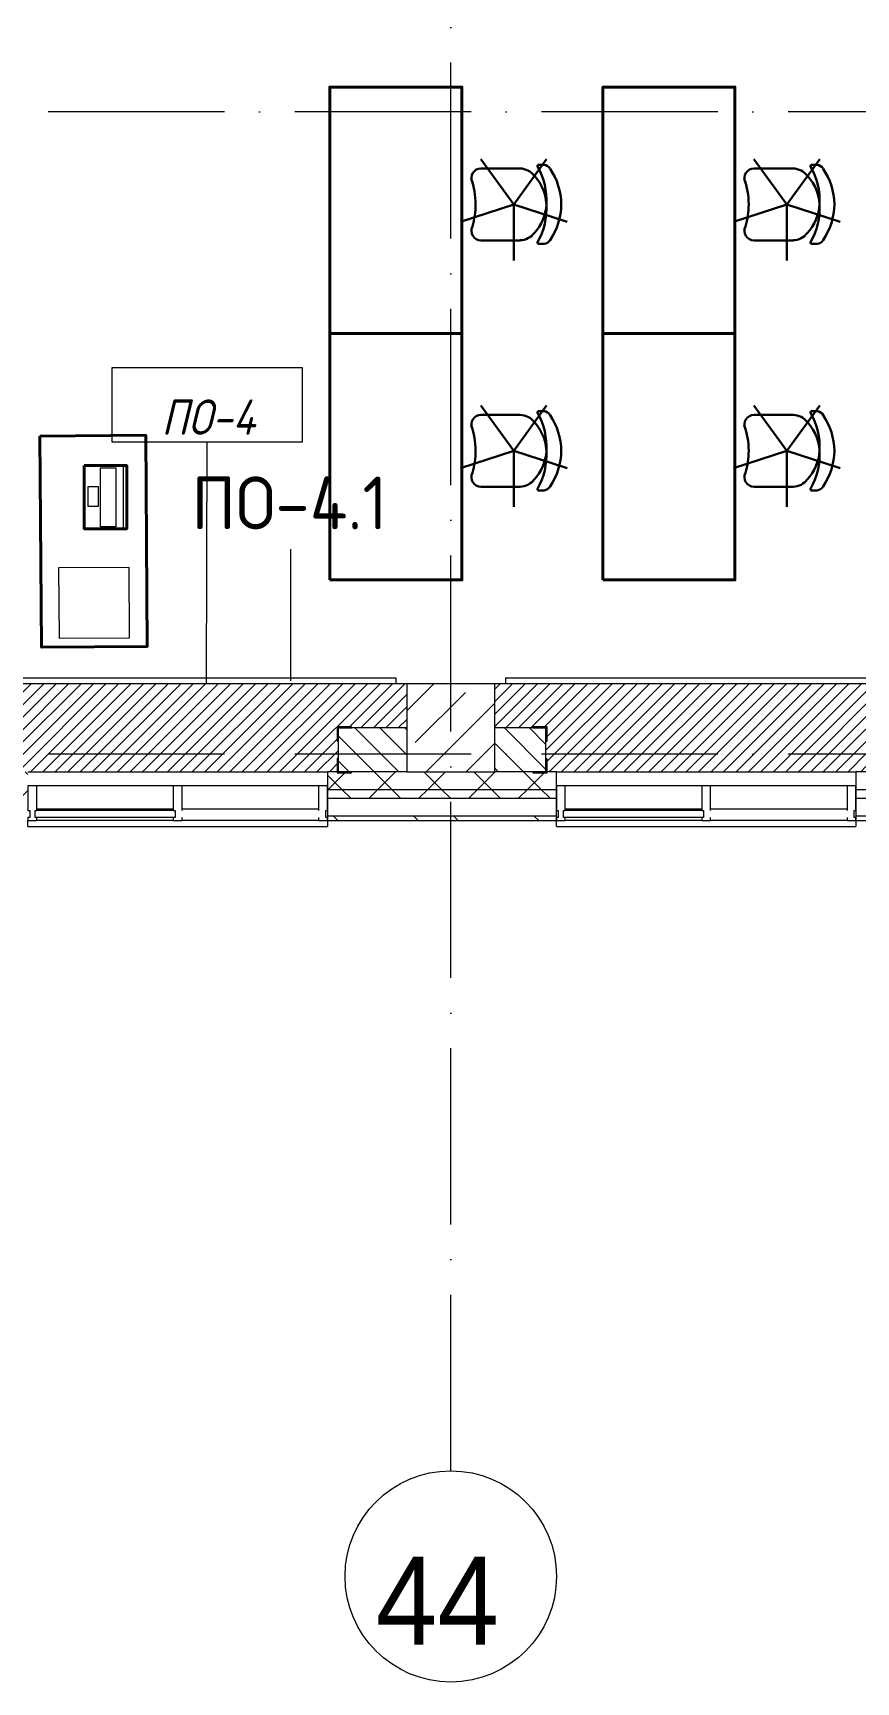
# Model space of a CAD drawing. Header units: millimetres. Extents: x -6467 to 105918, y -7090 to 92481.
# Drawn here: x 60229 to 64900, y -7090 to 2279 of the extents above; entities that cross this region are included whole.
import ezdxf

# ---------------------------------------------------------------- set-up
doc = ezdxf.new("R2010")
doc.units = ezdxf.units.MM
for name, pattern in [('50_200_ШТРИХ_1Т_ш5_п1_п1_', [1400, 1000, -200, 0, -200]), ('IMPORT-200_ШТРИХ__ш1_п0_6_ _4_', [128000, 80000, -48000]), ('IMPORT-ACAD_ISO02W100', [3000, 2400, -600])]:
    doc.linetypes.add(name, pattern=pattern)
for name, color, linetype, lineweight in [('A-FLOR', 7, 'Continuous', 9), ('A-FLOR-IDEN', 7, 'Continuous', 9), ('A-GLAZ', 7, 'Continuous', 5), ('A-GLAZ-CWMG', 7, 'Continuous', 9), ('A-GLAZ-CWMG-1', 7, 'Continuous', 20), ('A-WALL', 7, 'Continuous', 5), ('A-WALL-FNSH-1', 7, 'Continuous', 5), ('A-WALL-IDEN', 7, 'Continuous', 9), ('I-WALL', 7, 'Continuous', 5), ('S-COLS', 7, 'Continuous', 9), ('S-COLS-1', 7, 'Continuous', 5)]:
    doc.layers.add(name, color=color, linetype=linetype, lineweight=lineweight)
for name, color, linetype, lineweight, true_color in [('A-FLOR-PATT-1', 7, 'Continuous', 5, 0xd61c12), ('A-GENM-1', 7, 'Continuous', 9, 0xaaaaaa), ('A-GENM-2', 7, 'Continuous', 20, 0xaaaaaa), ('A-WALL-3', 7, 'Continuous', 5, 0x787878), ('мебель 2 этаж-1', 7, 'Continuous', 40, 0xaaaaaa), ('Оси-1', 7, 'Continuous', 20, 0xaaaaaa), ('Оси-2', 7, 'Continuous', 9, 0xaaaaaa), ('Оси-3', 7, '50_200_ШТРИХ_1Т_ш5_п1_п1_', 9, 0xaaaaaa), ('ТХ_детализация-1', 7, 'IMPORT-ACAD_ISO02W100', 20, 0xaaaaaa), ('ТХ_функционал-15', 7, 'IMPORT-200_ШТРИХ__ш1_п0_6_ _4_', 30, 0xaaaaaa), ('ТХ_функционал-2', 7, 'Continuous', 40, 0xaaaaaa), ('ТХ_функционал-4', 7, 'Continuous', 20, 0xaaaaaa), ('ТХ_функционал-9', 7, 'Continuous', 30, 0xaaaaaa)]:
    doc.layers.add(name, color=color, linetype=linetype, lineweight=lineweight, true_color=true_color)
doc.styles.add('Arial', font='arial.ttf', dxfattribs={"width": 0.9, "height": 500})
doc.styles.add('GOST Common', font='GOST_Common.ttf', dxfattribs={"height": 300})
doc.styles.add('GOST Common_I', font='GOST_Common Italic.ttf', dxfattribs={"width": 0.9, "height": 200})
pattern_1 = [(45, (0, 0), (-141.42136, 141.42136), []), (135, (0, 0), (-141.42136, -141.42136), [])]

# ---------------------------------------------------------------- blocks, each defined once
blk = doc.blocks.new('Прямоугольный импост - Импост структурный с накладкой - 180мм-22437111-АИ_План этажа Радиаторы_2')
at = {"layer": 'A-GLAZ-CWMG-1'}
for p, q in [((-50, 0), (-50, 17)), ((-50, 17), (0, 17)), ((0, 0), (-10, 0)), ((-10, 0), (-10, -40)), ((0, 17), (0, 0)), ((-50, -180), (-50, -40)), ((-10, -40), (0, -40)), ((0, -40), (0, -180)), ((0, -180), (-50, -180))]:
    blk.add_line(p, q, dxfattribs=at)
blk = doc.blocks.new('Прямоугольный импост - Импост структурный с накладкой - 180мм-V234-АИ_План этажа Радиаторы_2')
at = {"layer": 'A-GLAZ-CWMG'}
for p, q in [((30725, -1999), (29950, -1999)), ((30725, -2139), (29950, -2139)), ((30725, -2179), (29950, -2179)), ((30725, -2196), (29950, -2196))]:
    blk.add_line(p, q, dxfattribs=at)
blk = doc.blocks.new('Прямоугольный импост - Импост структурный с накладкой - 180мм-V232-АИ_План этажа Радиаторы_2')
at = {"layer": 'A-GLAZ-CWMG'}
for p, q in [((6637, 55111), (5862, 55111)), ((6637, 54914), (5862, 54914))]:
    blk.add_line(p, q, dxfattribs=at)
blk = doc.blocks.new('Прямоугольный импост - Импост структурный с накладкой - 180мм-V237-АИ_План этажа Радиаторы_2')
at = {"layer": 'A-GLAZ-CWMG-1'}
for p, q in [((-25, 0), (-25, 17)), ((-25, 17), (25, 17)), ((-15, 0), (-25, 0)), ((-15, -40), (-15, 0)), ((25, 17), (25, 0)), ((-25, -180), (-25, -40)), ((-25, -40), (-15, -40)), ((25, -40), (25, -180)), ((25, -180), (-25, -180))]:
    blk.add_line(p, q, dxfattribs=at)
blk = doc.blocks.new('Прямоугольный импост - Импост структурный с накладкой - 180мм-22437157-АИ_План этажа Радиаторы_2')
at = {"layer": 'A-GLAZ-CWMG-1'}
for p, q in [((0, 17), (-50, 17)), ((-50, 17), (-50, 0)), ((-50, 0), (-40, 0)), ((-40, 0), (-40, -40)), ((-10, -40), (-10, 0)), ((-10, 0), (0, 0)), ((0, 0), (0, 17)), ((-40, -40), (-50, -40)), ((-50, -40), (-50, -180)), ((0, -40), (-10, -40)), ((0, -180), (0, -40)), ((-50, -180), (0, -180))]:
    blk.add_line(p, q, dxfattribs=at)
blk = doc.blocks.new('BSC_Колонна _Прямоугольная - 500х500-V258-АИ_План этажа Радиаторы_2')
at = {"layer": 'S-COLS-1'}
h = blk.add_hatch(dxfattribs=at)
h.set_pattern_fill('FP_154', color=256, style=0, pattern_type=2)
h.set_pattern_definition([(45, (-62600, 1668.96), (-228.0985, 228.0985), []), (45, (-62371.9, 1668.96), (-228.0985, 228.0985), [403.225, -80.645, 6.706, -73.939])])
h.paths.add_polyline_path([(-250, -250), (250, -250), (250, 250), (-250, 250), (-250, -50.9)])
for p, q in [((250, 250), (-250, 250)), ((-250, 250), (-250, -250)), ((250, -250), (250, 250)), ((-250, -250), (250, -250))]:
    blk.add_line(p, q, dxfattribs=at)
blk = doc.blocks.new('Фахверк _газобетон торцы_297 - Фахверк _газобетон торцы_-25572960-АИ_План этажа Радиаторы_2')
at = {"layer": 'A-GENM-2'}
for p, q in [((89406, 11134.7), (89325, 11134.7)), ((89325, 11134.7), (89325, 11128.7)), ((89325, 11128.7), (89400, 11128.7)), ((89400, 11128.7), (89400, 11053.7)), ((89406, 11053.7), (89406, 11134.7)), ((89400, 11053.7), (89406, 11053.7)), ((89400, 10878.7), (89325, 10878.7)), ((89325, 10878.7), (89325, 10872.7)), ((89325, 10872.7), (89406, 10872.7)), ((89400, 10953.7), (89400, 10878.7)), ((89406, 10953.7), (89400, 10953.7)), ((89406, 10872.7), (89406, 10953.7))]:
    blk.add_line(p, q, dxfattribs=at)
blk = doc.blocks.new('Фахверк _газобетон торцы_298 - Фахверк _газобетон торцы_-25572980-АИ_План этажа Радиаторы_2')
at = {"layer": 'A-GENM-2'}
for p, q in [((89406, 11134.7), (89325, 11134.7)), ((89325, 11134.7), (89325, 11128.7)), ((89325, 11128.7), (89400, 11128.7)), ((89400, 11128.7), (89400, 11053.7)), ((89406, 11053.7), (89406, 11134.7)), ((89400, 11053.7), (89406, 11053.7)), ((89400, 10878.7), (89325, 10878.7)), ((89325, 10878.7), (89325, 10872.7)), ((89325, 10872.7), (89406, 10872.7)), ((89400, 10953.7), (89400, 10878.7)), ((89406, 10953.7), (89400, 10953.7)), ((89406, 10872.7), (89406, 10953.7))]:
    blk.add_line(p, q, dxfattribs=at)
blk = doc.blocks.new('Отлив_СКБ - Отлив витража-V387-АИ_План этажа Радиаторы_2')
at = {"layer": 'A-GLAZ'}
for p, q in [((0, 67.4), (0, 100)), ((1700, 100), (0, 100)), ((1700, 100), (1700, 67.4)), ((50, 2), (825, 2)), ((875, 2), (1650, 2)), ((825, 0), (50, 0)), ((1650, 0), (875, 0))]:
    blk.add_line(p, q, dxfattribs=at)
blk = doc.blocks.new('мебель 2 этаж-28800768-АИ_План этажа Радиаторы_2')
at = {"layer": 'ТХ_детализация-1', "flags": 128}
blk.add_lwpolyline([(62637.4, 955.1), (62640.5, 555.1), (63040.5, 558.1), (63037.4, 958.1)], close=True, dxfattribs=at)
at = {"layer": 'ТХ_функционал-15'}
for p, q in [((65220.7, 3020.2), (65033.7, 3277.6)), ((66770.7, 3020.2), (66583.7, 3277.6)), ((65220.7, 1620.2), (65033.7, 1877.6)), ((66770.7, 1620.2), (66583.7, 1877.6))]:
    blk.add_line(p, q, dxfattribs=at)
at = {"layer": 'ТХ_функционал-15', "flags": 128}
for points in [[(64918.1, 2921.9), (65220.7, 3020.2), (65407.7, 3277.6)], [(66468.1, 2921.9), (66770.7, 3020.2), (66957.7, 3277.6)], [(65523.3, 2921.9), (65220.7, 3020.2), (65220.7, 2702)], [(67073.3, 2921.9), (66770.7, 3020.2), (66770.7, 2702)], [(64918.1, 1521.9), (65220.7, 1620.2), (65407.7, 1877.6)], [(66468.1, 1521.9), (66770.7, 1620.2), (66957.7, 1877.6)], [(65523.3, 1521.9), (65220.7, 1620.2), (65220.7, 1302)], [(67073.3, 1521.9), (66770.7, 1620.2), (66770.7, 1302)]]:
    blk.add_lwpolyline(points, dxfattribs=at)
at = {"layer": 'ТХ_функционал-2', "flags": 128}
for points in [[(64176.7, 2286.3), (64176.7, 3686.3), (64926.7, 3686.3), (64926.7, 2286.3)], [(65726.7, 2286.3), (65726.7, 3686.3), (66476.7, 3686.3), (66476.7, 2286.3)], [(64176.7, 886.3), (64176.7, 2286.3), (64926.7, 2286.3), (64926.7, 886.3)], [(65726.7, 886.3), (65726.7, 2286.3), (66476.7, 2286.3), (66476.7, 886.3)], [(62531.7, 1704.3), (62540.9, 504.3), (63140.9, 508.9), (63131.7, 1708.9)], [(62782.6, 1536.2), (62782.6, 1177.2), (63024.6, 1177.2), (63024.6, 1536.2)]]:
    blk.add_lwpolyline(points, close=True, dxfattribs=at)
at = {"layer": 'ТХ_функционал-4'}
blk.add_line((63004.4, 1536.2), (63004.4, 1177.2), dxfattribs=at)
at = {"layer": 'ТХ_функционал-4', "flags": 128}
for points in [[(62962.9, 1522.6), (62962.9, 1187.6), (62874.9, 1187.6), (62874.9, 1522.6)], [(62862.7, 1417.5), (62862.7, 1303), (62806, 1303), (62806, 1417.5)]]:
    blk.add_lwpolyline(points, close=True, dxfattribs=at)
at = {"layer": 'ТХ_функционал-9'}
for p, q in [((65257, 3224.4), (65034.9, 3224.4)), ((65365.1, 3245.2), (65393.4, 3245.2)), ((66807, 3224.4), (66584.9, 3224.4)), ((66915.1, 3245.2), (66943.4, 3245.2)), ((65257, 2816), (65034.9, 2816)), ((66807, 2816), (66584.9, 2816)), ((65365.1, 2795.2), (65393.4, 2795.2)), ((66915.1, 2795.2), (66943.4, 2795.2)), ((65257, 1824.4), (65034.9, 1824.4)), ((65365.1, 1845.2), (65393.4, 1845.2)), ((66807, 1824.4), (66584.9, 1824.4)), ((66915.1, 1845.2), (66943.4, 1845.2)), ((65257, 1416), (65034.9, 1416)), ((66807, 1416), (66584.9, 1416)), ((65365.1, 1395.2), (65393.4, 1395.2)), ((66915.1, 1395.2), (66943.4, 1395.2))]:
    blk.add_line(p, q, dxfattribs=at)
for centre, radius, start, end in [((65034.8, 3169.9), 54.5, 89.90127, 206.36496), ((65252.3, 3116.6), 107.9, 38.25264, 87.51985), ((65144, 3005.3), 262.9, 3.25042, 48.19793), ((65363.5, 3237.1), 8.29, 79.22278, 190.60139), ((65017.2, 3041.6), 389.8, 356.84955, 29.82901), ((65387.6, 3200), 45.6, 30.56542, 82.66832), ((65115.5, 3013.5), 375.4, 1.02417, 33.9491), ((66584.8, 3169.9), 54.5, 89.90127, 206.36496), ((66802.3, 3116.6), 107.9, 38.25264, 87.51985), ((66694, 3005.3), 262.9, 3.25042, 48.19793), ((66913.5, 3237.1), 8.29, 79.22278, 190.60139), ((66567.2, 3041.6), 389.8, 356.84955, 29.82901), ((66937.6, 3200), 45.6, 30.56542, 82.66832), ((66665.5, 3013.5), 375.4, 1.02417, 33.9491), ((64544.5, 3015.7), 460.2, 0.56738, 19.14119), ((66094.5, 3015.7), 460.2, 0.56738, 19.14119), ((64544.5, 3024.8), 460.2, 343.58161, 359.43262), ((65146, 3034.6), 260.9, 317.10108, 356.83445), ((65017.2, 2998.8), 389.8, 330.17099, 3.15045), ((65115.5, 3026.9), 375.4, 326.0509, 358.97583), ((66094.5, 3024.8), 460.2, 343.58161, 359.43262), ((66696, 3034.6), 260.9, 317.10108, 356.83445), ((66567.2, 2998.8), 389.8, 330.17099, 3.15045), ((66665.5, 3026.9), 375.4, 326.0509, 358.97583), ((65034.8, 2870.5), 54.5, 153.63504, 270.09873), ((65252.3, 2923.9), 107.9, 272.48015, 321.74736), ((65387.6, 2840.5), 45.6, 277.33168, 329.43458), ((66584.8, 2870.5), 54.5, 153.63504, 270.09873), ((66802.3, 2923.9), 107.9, 272.48015, 321.74736), ((66937.6, 2840.5), 45.6, 277.33168, 329.43458), ((65363.5, 2803.4), 8.29, 169.39861, 280.77722), ((66913.5, 2803.4), 8.29, 169.39861, 280.77722), ((65034.8, 1769.9), 54.5, 89.90127, 206.36496), ((65252.3, 1716.6), 107.9, 38.25264, 87.51985), ((65144, 1605.3), 262.9, 3.25042, 48.19793), ((65363.5, 1837.1), 8.29, 79.22278, 190.60139), ((65017.2, 1641.6), 389.8, 356.84955, 29.82901), ((65387.6, 1800), 45.6, 30.56542, 82.66832), ((65115.5, 1613.5), 375.4, 1.02417, 33.9491), ((66584.8, 1769.9), 54.5, 89.90127, 206.36496), ((66802.3, 1716.6), 107.9, 38.25264, 87.51985), ((66694, 1605.3), 262.9, 3.25042, 48.19793), ((66913.5, 1837.1), 8.29, 79.22278, 190.60139), ((66567.2, 1641.6), 389.8, 356.84955, 29.82901), ((66937.6, 1800), 45.6, 30.56542, 82.66832), ((66665.5, 1613.5), 375.4, 1.02417, 33.9491), ((64544.5, 1615.7), 460.2, 0.56738, 19.14119), ((66094.5, 1615.7), 460.2, 0.56738, 19.14119), ((64544.5, 1624.8), 460.2, 343.58161, 359.43262), ((65146, 1634.6), 260.9, 317.10108, 356.83445), ((65017.2, 1598.8), 389.8, 330.17099, 3.15045), ((65115.5, 1626.9), 375.4, 326.0509, 358.97583), ((66094.5, 1624.8), 460.2, 343.58161, 359.43262), ((66696, 1634.6), 260.9, 317.10108, 356.83445), ((66567.2, 1598.8), 389.8, 330.17099, 3.15045), ((66665.5, 1626.9), 375.4, 326.0509, 358.97583), ((65034.8, 1470.5), 54.5, 153.63504, 270.09873), ((65252.3, 1523.9), 107.9, 272.48015, 321.74736), ((65387.6, 1440.5), 45.6, 277.33168, 329.43458), ((66584.8, 1470.5), 54.5, 153.63504, 270.09873), ((66802.3, 1523.9), 107.9, 272.48015, 321.74736), ((66937.6, 1440.5), 45.6, 277.33168, 329.43458), ((65363.5, 1403.4), 8.29, 169.39861, 280.77722), ((66913.5, 1403.4), 8.29, 169.39861, 280.77722)]:
    blk.add_arc(centre, radius, start, end, dxfattribs=at)
blk = doc.blocks.new('Ось сетки - Круг_Ø6_00__ISO-2_5_0_9K_-17386508-АИ_План этажа Радиаторы_2')
at = {"layer": 'Оси-1'}
blk.add_circle((0, 0), 3, dxfattribs=at)
blk = doc.blocks.new('AAR_СКБ_Марка_Перекрытия_1 мм - Марка пола-27961726-АИ_План этажа Радиаторы_2')
at = {"layer": 'A-FLOR-IDEN'}
for p, q in [((2.723, 2.101), (-2.69, 2.101)), ((-2.69, 2.101), (-2.69, 0)), ((2.723, 0), (2.723, 2.101)), ((-2.69, 0), (2.723, 0))]:
    blk.add_line(p, q, dxfattribs=at)

msp = doc.modelspace()

# ---------------------------------------------------------------- hatches: boundary and pattern name
at = {"layer": 'A-FLOR-PATT-1'}
h = msp.add_hatch(dxfattribs=at)
h.set_pattern_fill('FP_279', color=256, style=0, pattern_type=2)
h.set_pattern_definition([(45, (61100, -1668.96), (-35.3553, 35.3553), [])])
h.paths.add_polyline_path([(61900, -1919), (61955.4, -1919), (61955.4, -1844), (61960.4, -1844), (61960.4, -1744), (61955.4, -1744), (61955.4, -1663), (62036.4, -1663), (62036.4, -1669), (62350, -1669), (62350, -1419), (60077.2, -1419), (60077.8, -1663), (60147.4, -1663), (60147.4, -1744), (60141.4, -1744), (60141.4, -1844), (60147.4, -1844), (60147.4, -1919), (61793.9, -1919)])
h = msp.add_hatch(dxfattribs=at)
h.set_pattern_fill('FP_280', color=256, style=0, pattern_type=2)
h.set_pattern_definition([(45, (65600, -1668.96), (-35.3553, 35.3553), [])])
h.paths.add_polyline_path([(67607.4, -1919), (67955.4, -1919), (67955.4, -1844), (67960.4, -1844), (67960.4, -1744), (67955.4, -1744), (67955.4, -1663), (68036.4, -1663), (68036.4, -1669), (68104, -1669), (68104, -1419), (62850, -1419), (62850, -1669), (63066.4, -1669), (63066.4, -1663), (63147.4, -1663), (63147.4, -1744), (63141.4, -1744), (63141.4, -1844), (63147.4, -1844), (63147.4, -1919), (64955.4, -1918.1), (64955.4, -1844), (64960.4, -1844), (64960.4, -1744), (64955.4, -1744), (64955.4, -1663), (65036.4, -1663), (65036.4, -1669), (66066.4, -1669), (66066.4, -1663), (66147.4, -1663), (66147.4, -1744), (66141.4, -1744), (66141.4, -1844), (66147.4, -1844), (66147.4, -1919), (66776.9, -1919)])
at = {"layer": 'A-WALL'}
h = msp.add_hatch(dxfattribs=at)
h.set_pattern_fill('FP_125', color=256, style=0, pattern_type=2)
h.set_pattern_definition(pattern_1)
h.paths.add_polyline_path([(99166.3, -2019), (101250, -2019), (101250, -1919), (92065.3, -1919), (92065.3, -2019), (95844.3, -2019)])
h.paths.add_polyline_path([(90365.3, -2019), (90365.3, -1919), (82525, -1919), (82525, -2019), (90030.8, -2019)])
h.paths.add_polyline_path([(81400, -2019), (81675, -2019), (81675, -1919), (80400, -1919), (80400, -2019), (81310.6, -2019)])
h.paths.add_polyline_path([(70900, -2019), (72700, -2019), (72700, -1919), (70900, -1919)])
h.paths.add_polyline_path([(69200, -2019), (69200, -1919), (67900, -1919), (67900, -2019), (68853.1, -2019)])
h.paths.add_polyline_path([(66200, -2019), (66200, -1919), (64900, -1919), (64900, -2019), (65946.4, -2019)])
h.paths.add_polyline_path([(63039.6, -2019), (63200, -2019), (63200, -1919), (61900, -1919), (61900, -2019), (62624.4, -2019)])
h.paths.add_polyline_path([(57200, -2019), (57200, -1919), (55900, -1919), (55900, -2019), (56810.9, -2019)])
h.paths.add_polyline_path([(58900, -2019), (60200, -2019), (60200, -1919), (58900, -1919)])
h.paths.add_polyline_path([(52900, -2019), (54200, -2019), (54200, -1919), (52900, -1919)])
h.paths.add_polyline_path([(50997.4, -2019), (51200, -2019), (51200, -1919), (49900, -1919), (49900, -2019), (50166.9, -2019)])
h.paths.add_polyline_path([(46900, -2019), (48200, -2019), (48200, -1919), (46900, -1919)])
h.paths.add_polyline_path([(45183.9, -2019), (45200, -2019), (45200, -1919), (43900, -1919), (43900, -2019), (44353.4, -2019)])
h.paths.add_polyline_path([(41861.9, -2019), (42200, -2019), (42200, -1919), (40900, -1919), (40900, -2019), (41031.4, -2019)])
h.paths.add_polyline_path([(38539.9, -2019), (39200, -2019), (39200, -1919), (37600, -1919), (37600, -2019), (37709.4, -2019)])
h.paths.add_polyline_path([(34600, -2019), (35900, -2019), (35900, -1919), (34600, -1919)])
h.paths.add_polyline_path([(31895.9, -2019), (32900, -2019), (32900, -1919), (31600, -1919), (31600, -2019)])
h.paths.add_polyline_path([(29900, -2019), (29900, -1919), (28790, -1919), (28790, -2019), (29819.7, -2019)])
h.paths.add_polyline_path([(25667.2, -2019), (26900, -2019), (26900, -1919), (25600, -1919), (25600, -2019)])
h.paths.add_polyline_path([(23900, -2019), (23900, -1919), (22600, -1919), (22600, -2019), (23590.9, -2019)])
h.paths.add_polyline_path([(20268.9, -2019), (20900, -2019), (20900, -1919), (19600, -1919), (19600, -2019), (19853.7, -2019)])
h.paths.add_polyline_path([(14870.7, -2019), (14960, -2019), (14960, -1919), (13660, -1919), (13660, -2019), (14455.5, -2019)])
h.paths.add_polyline_path([(16660, -2019), (17900, -2019), (17900, -1919), (16660, -1919)])
h.paths.add_polyline_path([(12785, -2019), (12785, -1919), (7325.3, -1919), (7325.3, -2019), (12379.2, -2019)])
h.paths.add_polyline_path([(2828.5, -2019), (6450.3, -2019), (6450.3, -1919), (-2550, -1919), (-2550, -2019), (-493.5, -2019)])
h = msp.add_hatch(dxfattribs=at)
h.set_pattern_fill('FP_125', color=256, style=0, pattern_type=2)
h.set_pattern_definition(pattern_1)
h.paths.add_polyline_path([(99166.3, -2069), (101350, -2069), (101350, -2019), (92065.3, -2019), (92065.3, -2069), (95844.3, -2069)])
h.paths.add_polyline_path([(89200.3, -2069), (90365.3, -2069), (90365.3, -2019), (82525, -2019), (82525, -2069), (87539.3, -2069)])
h.paths.add_polyline_path([(81675, -2069), (81675, -2019), (80400, -2019), (80400, -2069), (81310.6, -2069)])
h.paths.add_polyline_path([(72590.4, -2069), (72700, -2069), (72700, -2019), (70900, -2019), (70900, -2069), (71759.9, -2069)])
h.paths.add_polyline_path([(68853.1, -2069), (69200, -2069), (69200, -2019), (67900, -2019), (67900, -2069), (68437.9, -2069)])
h.paths.add_polyline_path([(65946.4, -2069), (66200, -2069), (66200, -2019), (64900, -2019), (64900, -2069), (65115.9, -2069)])
h.paths.add_polyline_path([(62209.1, -2069), (63200, -2069), (63200, -2019), (61900, -2019), (61900, -2069)])
h.paths.add_polyline_path([(57200, -2069), (57200, -2019), (55900, -2019), (55900, -2069), (56810.9, -2069)])
h.paths.add_polyline_path([(58900, -2069), (60200, -2069), (60200, -2019), (58900, -2019)])
h.paths.add_polyline_path([(50997.4, -2069), (51200, -2069), (51200, -2019), (49900, -2019), (49900, -2069), (50166.9, -2069)])
h.paths.add_polyline_path([(53904.1, -2069), (54200, -2069), (54200, -2019), (52900, -2019), (52900, -2069), (53488.9, -2069)])
h.paths.add_polyline_path([(48200, -2069), (48200, -2019), (46900, -2019), (46900, -2069), (47675.4, -2069)])
h.paths.add_polyline_path([(42200, -2069), (42200, -2019), (40900, -2019), (40900, -2069), (41861.9, -2069)])
h.paths.add_polyline_path([(45183.9, -2069), (45200, -2069), (45200, -2019), (43900, -2019), (43900, -2069), (44353.4, -2069)])
h.paths.add_polyline_path([(39200, -2069), (39200, -2019), (37600, -2019), (37600, -2069), (38955.2, -2069)])
h.paths.add_polyline_path([(35900, -2069), (35900, -2019), (34600, -2019), (34600, -2069), (35217.9, -2069)])
h.paths.add_polyline_path([(31895.9, -2069), (32900, -2069), (32900, -2019), (31600, -2019), (31600, -2069)])
h.paths.add_polyline_path([(26497.7, -2069), (26900, -2069), (26900, -2019), (25600, -2019), (25600, -2069), (26082.4, -2069)])
h.paths.add_polyline_path([(28989.2, -2069), (29900, -2069), (29900, -2019), (28790, -2019), (28790, -2069)])
h.paths.add_polyline_path([(23900, -2069), (23900, -2019), (22600, -2019), (22600, -2069), (23590.9, -2069)])
h.paths.add_polyline_path([(19600, -2069), (20900, -2069), (20900, -2019), (19600, -2019)])
h.paths.add_polyline_path([(14870.7, -2069), (14960, -2069), (14960, -2019), (13660, -2019), (13660, -2069), (14455.5, -2069)])
h.paths.add_polyline_path([(16947, -2069), (17900, -2069), (17900, -2019), (16660, -2019), (16660, -2069)])
h.paths.add_polyline_path([(10303, -2069), (12785, -2069), (12785, -2019), (7325.3, -2019), (7325.3, -2069), (9472.5, -2069)])
h.paths.add_polyline_path([(5735.2, -2069), (6450.3, -2069), (6450.3, -2019), (-2600, -2019), (-2600, -2069), (5320, -2069)])
at = {"layer": 'A-WALL-3'}
h = msp.add_hatch(dxfattribs=at)
h.set_pattern_fill('FP_124', color=256, style=0, pattern_type=2)
h.set_pattern_definition([(135, (0, 0), (-342.1478, -342.1478), []), (135, (228.1, 0), (-342.1478, -342.1478), [])])
h.paths.add_polyline_path([(101400, -2196), (101500, -2196), (101500, -2169), (92065.3, -2169), (92065.3, -2196), (101350, -2196)])
h.paths.add_polyline_path([(90365.3, -2196), (90365.3, -2169), (82525, -2169), (82525, -2196), (90030.8, -2196)])
h.paths.add_polyline_path([(81675, -2196), (81675, -2169), (80400, -2169), (80400, -2196), (81310.6, -2196)])
h.paths.add_polyline_path([(71759.9, -2196), (72700, -2196), (72700, -2169), (70900, -2169), (70900, -2196), (70929.4, -2196)])
h.paths.add_polyline_path([(68853.1, -2196), (69200, -2196), (69200, -2169), (67900, -2169), (67900, -2196), (68437.9, -2196)])
h.paths.add_polyline_path([(65946.4, -2196), (66200, -2196), (66200, -2169), (64900, -2169), (64900, -2196), (65115.9, -2196)])
h.paths.add_polyline_path([(62209.1, -2196), (63200, -2196), (63200, -2169), (61900, -2169), (61900, -2196)])
h.paths.add_polyline_path([(55900, -2196), (57200, -2196), (57200, -2169), (55900, -2169)])
h.paths.add_polyline_path([(60200, -2196), (60200, -2169), (58900, -2169), (58900, -2196), (60132.9, -2196)])
h.paths.add_polyline_path([(52900, -2196), (54200, -2196), (54200, -2169), (52900, -2169)])
h.paths.add_polyline_path([(50997.4, -2196), (51200, -2196), (51200, -2169), (49900, -2169), (49900, -2196), (50166.9, -2196)])
h.paths.add_polyline_path([(48200, -2196), (48200, -2169), (46900, -2169), (46900, -2196), (47675.4, -2196)])
h.paths.add_polyline_path([(45183.9, -2196), (45200, -2196), (45200, -2169), (43900, -2169), (43900, -2196), (44353.4, -2196)])
h.paths.add_polyline_path([(41031.4, -2196), (42200, -2196), (42200, -2169), (40900, -2169), (40900, -2196)])
h.paths.add_polyline_path([(38955.2, -2196), (39200, -2196), (39200, -2169), (37600, -2169), (37600, -2196), (38539.9, -2196)])
h.paths.add_polyline_path([(35217.9, -2196), (35900, -2196), (35900, -2169), (34600, -2169), (34600, -2196), (34802.7, -2196)])
h.paths.add_polyline_path([(32726.4, -2196), (32900, -2196), (32900, -2169), (31600, -2169), (31600, -2196), (31895.9, -2196)])
h.paths.add_polyline_path([(29819.7, -2196), (29900, -2196), (29900, -2169), (28790, -2169), (28790, -2196), (29404.4, -2196)])
h.paths.add_polyline_path([(23900, -2196), (23900, -2169), (22600, -2169), (22600, -2196), (23590.9, -2196)])
h.paths.add_polyline_path([(26082.4, -2196), (26900, -2196), (26900, -2169), (25600, -2169), (25600, -2196), (25667.2, -2196)])
h.paths.add_polyline_path([(19600, -2196), (20900, -2196), (20900, -2169), (19600, -2169)])
h.paths.add_polyline_path([(14455.5, -2196), (14960, -2196), (14960, -2169), (13660, -2169), (13660, -2196), (14040.2, -2196)])
h.paths.add_polyline_path([(17777.5, -2196), (17900, -2196), (17900, -2169), (16660, -2169), (16660, -2196), (16947, -2196)])
h.paths.add_polyline_path([(11964, -2196), (12785, -2196), (12785, -2169), (7325.3, -2169), (7325.3, -2196), (11133.5, -2196)])
h.paths.add_polyline_path([(5735.2, -2196), (6450.3, -2196), (6450.3, -2169), (-2727, -2169), (-2727, -2196), (5320, -2196)])
at = {"layer": 'I-WALL'}
h = msp.add_hatch(dxfattribs=at)
h.set_pattern_fill('FP_2', color=256, style=0, pattern_type=2)
h.set_pattern_definition([(135, (0, 0), (-70.71068, -70.71068), [])])
h.paths.add_polyline_path([(80895.3, -1919), (80900, -1919), (80900, -1669), (80460, -1669), (80460, -1919), (80480.1, -1919)])
h.paths.add_polyline_path([(71850, -1919), (71900, -1919), (71900, -1669), (71850, -1669), (71850, -1795)])
h.paths.add_polyline_path([(71110.2, -1919), (71110.2, -1669), (70960.4, -1670.8), (70960.4, -1919)])
h.paths.add_polyline_path([(72400, -1919), (72567.2, -1919), (72567.2, -1669), (72400, -1669), (72400, -1719.8)])
h.paths.add_polyline_path([(71350, -1919), (71350, -1669), (71145.2, -1669), (71145.2, -1919)])
h.paths.add_polyline_path([(72602.2, -1919), (72640, -1919), (72640, -1669), (72602.2, -1669), (72602.2, -1719.8)])
h.paths.add_polyline_path([(69140.4, -1919), (69140.4, -1670.8), (68850, -1670.8), (68850, -1919), (68853.1, -1919)])
h.paths.add_polyline_path([(68129, -1919), (68129, -1669), (67960.4, -1669), (67960.4, -1919), (68022.6, -1919)])
h.paths.add_polyline_path([(68350, -1919), (68350, -1669), (68164, -1669), (68164, -1919)])
h.paths.add_polyline_path([(65946.4, -1919), (66140.4, -1919), (66140.4, -1669), (64960.4, -1669), (64960.4, -1919), (65115.9, -1919)])
h.paths.add_polyline_path([(62850, -1919), (63140.4, -1919), (63140.4, -1669), (62850, -1669), (62850, -1730.5)])
h.paths.add_polyline_path([(62209.1, -1919), (62350, -1919), (62350, -1669), (61960.4, -1669), (61960.4, -1919)])
h.paths.add_polyline_path([(59850, -1919), (60017.2, -1919), (60017.2, -1669), (59850, -1669), (59850, -1719.8)])
h.paths.add_polyline_path([(60052.2, -1919), (60140.4, -1919), (60140.4, -1669), (60052.2, -1669), (60052.2, -1719.8)])
h.paths.add_polyline_path([(55980.4, -1919), (57140.4, -1919), (57140.4, -1669), (55960.4, -1669), (55960.4, -1919)])
h.paths.add_polyline_path([(59350, -1919), (59350, -1669), (59160, -1669), (59160, -1919), (59302.4, -1919)])
h.paths.add_polyline_path([(58960.4, -1919), (59125, -1919), (59125, -1669), (58960.4, -1669), (58960.4, -1719.8)])
h.paths.add_polyline_path([(53164, -1919), (53350, -1919), (53350, -1669), (53164, -1669), (53164, -1719.8)])
h.paths.add_polyline_path([(50350, -1919), (50350, -1669), (50164, -1669), (50164, -1919), (50166.9, -1919)])
h.paths.add_polyline_path([(50129, -1919), (50129, -1669), (49960.4, -1669), (49960.4, -1919)])
h.paths.add_polyline_path([(53073.6, -1919), (53129, -1919), (53129, -1669), (52960.4, -1669), (52960.4, -1919)])
h.paths.add_polyline_path([(53904.1, -1919), (54010, -1919), (54010, -1669), (53850, -1669), (53850, -1919)])
h.paths.add_polyline_path([(54140.4, -1919), (54140.4, -1669), (54045, -1669), (54045, -1919)])
h.paths.add_polyline_path([(51140.4, -1919), (51140.4, -1669), (50850, -1669), (50850, -1919), (50997.4, -1919)])
h.paths.add_polyline_path([(45140.4, -1919), (45140.4, -1669), (45067.3, -1669), (45067.3, -1919)])
h.paths.add_polyline_path([(45032.3, -1919), (45032.3, -1669), (44850, -1669), (44850, -1919)])
h.paths.add_polyline_path([(47675.4, -1919), (48140.4, -1919), (48140.4, -1669), (46960.4, -1669), (46960.4, -1919)])
h.paths.add_polyline_path([(39140.4, -1919), (39140.4, -1669), (39052.2, -1669), (39052.2, -1919)])
h.paths.add_polyline_path([(38955.2, -1919), (39017.2, -1919), (39017.2, -1669), (38850, -1669), (38850, -1919)])
h.paths.add_polyline_path([(38350, -1919), (38350, -1669), (38300, -1669), (38300, -1919)])
h.paths.add_polyline_path([(41861.9, -1919), (42017.2, -1919), (42017.2, -1669), (41850, -1669), (41850, -1919)])
h.paths.add_polyline_path([(42052.2, -1919), (42139.8, -1919), (42139.8, -1669), (42052.2, -1669), (42052.2, -1719.8)])
h.paths.add_polyline_path([(43959.8, -1919), (44350, -1919), (44350, -1669), (43959.8, -1669), (43959.8, -1719.8)])
h.paths.add_polyline_path([(40960.4, -1919), (41350, -1919), (41350, -1669), (40960.4, -1669), (40960.4, -1719.8)])
h.paths.add_polyline_path([(35300, -1919), (35840.4, -1919), (35840.4, -1669), (35300, -1669), (35300, -1719.8)])
h.paths.add_polyline_path([(34660.4, -1919), (34800, -1919), (34800, -1669), (34660.4, -1669), (34660.4, -1719.8)])
h.paths.add_polyline_path([(37660.4, -1919), (37800, -1919), (37800, -1669), (37660.4, -1669), (37660.4, -1719.8)])
h.paths.add_polyline_path([(29480, -1919), (29480, -1669), (29300, -1669), (29300, -1919), (29404.4, -1919)])
h.paths.add_polyline_path([(31660.4, -1919), (32840.4, -1919), (32840.4, -1669), (31660.4, -1669), (31660.4, -1719.8)])
h.paths.add_polyline_path([(28660.4, -1919), (28800, -1919), (28800, -1669), (28660.4, -1669), (28660.4, -1719.8)])
h.paths.add_polyline_path([(29840.4, -1919), (29840.4, -1669), (29515, -1669), (29515, -1919), (29819.7, -1919)])
h.paths.add_polyline_path([(25800, -1919), (25800, -1669), (25660.4, -1669), (25660.4, -1919), (25667.2, -1919)])
h.paths.add_polyline_path([(26467.2, -1919), (26467.2, -1669), (26300, -1669), (26300, -1919)])
h.paths.add_polyline_path([(26840.4, -1919), (26840.4, -1669), (26502.2, -1669), (26502.2, -1919)])
h.paths.add_polyline_path([(23590.9, -1919), (23840.4, -1919), (23840.4, -1669), (22660.4, -1669), (22660.4, -1919), (22760.4, -1919)])
h.paths.add_polyline_path([(20684.2, -1919), (20840.4, -1919), (20840.4, -1669), (20475, -1669), (20475, -1919)])
h.paths.add_polyline_path([(17840.4, -1919), (17840.4, -1669), (17535, -1669), (17535, -1919), (17777.5, -1919)])
h.paths.add_polyline_path([(20300, -1919), (20440, -1919), (20440, -1669), (20300, -1669), (20300, -1719.8)])
h.paths.add_polyline_path([(19800, -1919), (19800, -1669), (19660.4, -1669), (19660.4, -1919)])
h.paths.add_polyline_path([(14400, -1919), (14400, -1669), (13722.5, -1669), (13722.5, -1919), (14040.2, -1919)])
h.paths.add_polyline_path([(16720.4, -1919), (16800, -1919), (16800, -1669), (16720.4, -1669), (16720.4, -1719.8)])
h.paths.add_polyline_path([(17500, -1919), (17500, -1669), (17300, -1669), (17300, -1919)])
h.paths.add_polyline_path([(12722.5, -1919), (12722.5, -1669), (11094.6, -1669), (11094.6, -1919), (12379.2, -1919)])
h.paths.add_polyline_path([(10900, -1919), (11059.6, -1919), (11059.6, -1669), (10900, -1669), (10900, -1885)])
h.paths.add_polyline_path([(10303, -1919), (10400, -1919), (10400, -1669), (7387.8, -1669), (7387.8, -1919), (9472.5, -1919)])
h.paths.add_polyline_path([(6032.8, -1919), (6387.8, -1919), (6387.8, -1669), (6032.8, -1669), (6032.8, -1719.8)])
h.paths.add_polyline_path([(5800, -1919), (5997.8, -1919), (5997.8, -1669), (5800, -1669), (5800, -1719.8)])

# ---------------------------------------------------------------- linework, layer by layer
at = {"layer": 'A-FLOR'}
for p, q in [((62350, -1419), (60077.2, -1419)), ((68104, -1419), (62850, -1419)), ((60200, -1919), (61900, -1919)), ((63200, -1919), (64900, -1919))]:
    msp.add_line(p, q, dxfattribs=at)
at = {"layer": 'A-FLOR-IDEN'}
msp.add_line((61213.6, -1419), (61217, -43.2), dxfattribs=at)
at = {"layer": 'A-WALL'}
for p, q in [((60077.2, -1384), (62290, -1384)), ((62290, -1419), (62290, -1384)), ((62910, -1384), (68104, -1384)), ((62910, -1384), (62910, -1419)), ((62350, -1669), (61960.4, -1669)), ((61960.4, -1669), (61960.4, -1919)), ((63140.4, -1669), (62850, -1669)), ((63140.4, -1919), (63140.4, -1669)), ((61900, -2019), (63200, -2019)), ((64900, -2019), (66200, -2019)), ((61900, -2069), (63200, -2069)), ((64900, -2069), (66200, -2069)), ((61900, -2169), (63200, -2169)), ((64900, -2169), (66200, -2169))]:
    msp.add_line(p, q, dxfattribs=at)
at = {"layer": 'A-WALL-FNSH-1'}
for p, q in [((62350, -1919), (61900, -1919)), ((61900, -1919), (61900, -2196)), ((63200, -1919), (62850, -1919)), ((63200, -2196), (63200, -1919)), ((66200, -1919), (64900, -1919)), ((64900, -1919), (64900, -2196)), ((61900, -2196), (63200, -2196)), ((64900, -2196), (66200, -2196))]:
    msp.add_line(p, q, dxfattribs=at)
at = {"layer": 'A-WALL-IDEN'}
msp.add_line((61691.5, -1401.5), (61691.5, -654.5), dxfattribs=at)
at = {"layer": 'Оси-3'}
for p, q in [((62600, -5889.7), (62600, 11717)), ((104718, 1831), (-5267.3, 1831)), ((104718, -1819), (-5267.3, -1819))]:
    msp.add_line(p, q, dxfattribs=at)

# ---------------------------------------------------------------- block references
at = {"layer": 'A-FLOR-IDEN', "xscale": 199.9999999999999, "yscale": 199.9999999999999, "zscale": 199.9999999999999}
msp.add_blockref('AAR_СКБ_Марка_Перекрытия_1 мм - Марка пола-27961726-АИ_План этажа Радиаторы_2', (61213.6, -43.2), dxfattribs=at)
at = {"layer": 'A-GENM-1', "rotation": 180}
msp.add_blockref('Фахверк _газобетон торцы_297 - Фахверк _газобетон торцы_-25572960-АИ_План этажа Радиаторы_2', (151361.4, 9209.8), dxfattribs=at)
at = {"layer": 'A-GENM-1'}
msp.add_blockref('Фахверк _газобетон торцы_298 - Фахверк _газобетон торцы_-25572980-АИ_План этажа Радиаторы_2', (-26258.6, -12797.7), dxfattribs=at)
at = {"layer": 'A-GLAZ', "rotation": 180}
for p in [(61900, -2128.6), (64900, -2128.6)]:
    msp.add_blockref('Отлив_СКБ - Отлив витража-V387-АИ_План этажа Радиаторы_2', p, dxfattribs=at)
at = {"layer": 'A-GLAZ-CWMG', "rotation": 180}
for p in [(60200, -2179), (63200, -2179)]:
    msp.add_blockref('Прямоугольный импост - Импост структурный с накладкой - 180мм-22437157-АИ_План этажа Радиаторы_2', p, dxfattribs=at)
at = {"layer": 'A-GLAZ-CWMG'}
for name, p in [('Прямоугольный импост - Импост структурный с накладкой - 180мм-V234-АИ_План этажа Радиаторы_2', (30300, 0)), ('Прямоугольный импост - Импост структурный с накладкой - 180мм-V232-АИ_План этажа Радиаторы_2', (55213, -57110)), ('Прямоугольный импост - Импост структурный с накладкой - 180мм-V234-АИ_План этажа Радиаторы_2', (33300, 0)), ('Прямоугольный импост - Импост структурный с накладкой - 180мм-V232-АИ_План этажа Радиаторы_2', (58213, -57110))]:
    msp.add_blockref(name, p, dxfattribs=at)
at = {"layer": 'A-GLAZ-CWMG', "extrusion": (0, 0, -1), "rotation": 180}
for name, p in [('Прямоугольный импост - Импост структурный с накладкой - 180мм-V237-АИ_План этажа Радиаторы_2', (-61050, -2179)), ('Прямоугольный импост - Импост структурный с накладкой - 180мм-22437111-АИ_План этажа Радиаторы_2', (-61900, -2179)), ('Прямоугольный импост - Импост структурный с накладкой - 180мм-V237-АИ_План этажа Радиаторы_2', (-64050, -2179)), ('Прямоугольный импост - Импост структурный с накладкой - 180мм-22437111-АИ_План этажа Радиаторы_2', (-64900, -2179))]:
    msp.add_blockref(name, p, dxfattribs=at)
at = {"layer": 'S-COLS'}
msp.add_blockref('BSC_Колонна _Прямоугольная - 500х500-V258-АИ_План этажа Радиаторы_2', (62600, -1669), dxfattribs=at)
at = {"layer": 'мебель 2 этаж-1'}
msp.add_blockref('мебель 2 этаж-28800768-АИ_План этажа Радиаторы_2', (-2263.5, -1715.2), dxfattribs=at)
at = {"layer": 'Оси-1', "xscale": 199.9999999999999, "yscale": 199.9999999999999, "zscale": 199.9999999999999}
msp.add_blockref('Ось сетки - Круг_Ø6_00__ISO-2_5_0_9K_-17386508-АИ_План этажа Радиаторы_2', (62600, -6489.7), dxfattribs=at)

# ---------------------------------------------------------------- texts
at = {"layer": 'A-FLOR-IDEN', "insert": (61223.8, 96.5), "char_height": 200, "width": 572.4, "attachment_point": 5, "line_spacing_factor": 1.022766, "style": 'GOST Common_I'}
msp.add_mtext('\\pt180,360,540,720,900,1080,1260,1440,1620,1800,1980,2160,2340,2520,2700,2880,3060,3240,3420,3600,3780,3960,4140,4320,4500,4680,4860,5040,5220,5400,5580,5760;ПО-4', dxfattribs=at)
at = {"layer": 'A-WALL-IDEN', "insert": (61684.5, -241.1), "char_height": 300, "width": 1178, "attachment_point": 2, "line_spacing_factor": 1.022766, "style": 'GOST Common'}
msp.add_mtext('\\pt80.001,159.999,240,320.001,399.999,480,560.001,639.999,720,800.001,879.999,960,1040.001,1119.999,1200,1280.001,1359.999,1440,1520.001,1599.999,1680,1760.001,1839.999,1920,2000.001,2079.999,2160,2240.001,2319.999,2400,2480.001,2559.999;ПО-4.1', dxfattribs=at)
at = {"layer": 'Оси-2', "insert": (62524, -6627.2), "char_height": 500, "width": 702, "attachment_point": 5, "line_spacing_factor": 0.936439, "style": 'Arial'}
msp.add_mtext('\\pt2286,4572,6858,9144,11430,13716,16002,18288,20574,22860,25146,27432,29718,32004,34290,36576,38862,41148,43434,45720,48006,50292,52578,54864,57150,59436,61722,64008,66294,68580,70866,73152;44', dxfattribs=at)

doc.saveas('drawing.dxf')
